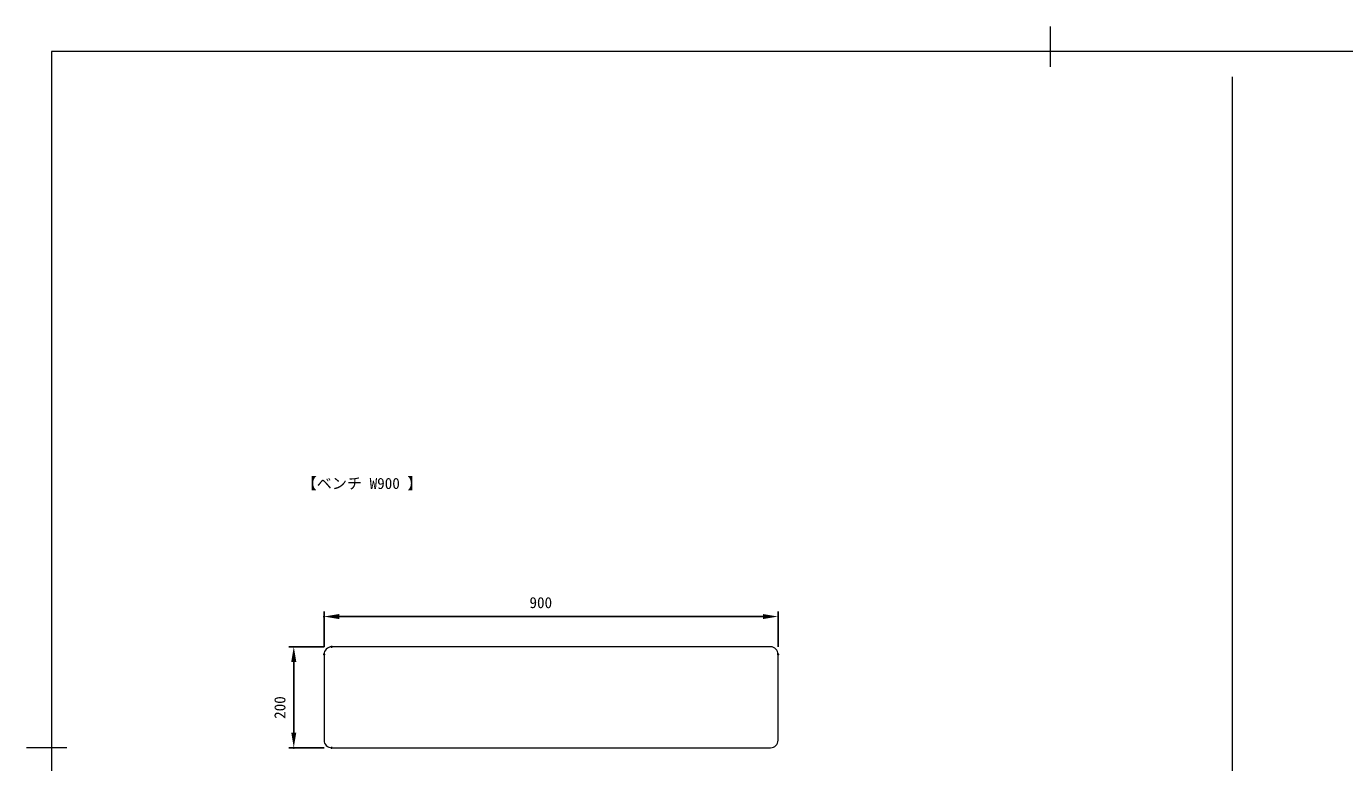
# Model space of a CAD drawing. Units: millimetres on the paper. Extents: x -203 to 203, y -143 to 143.
# Drawn here: x -203 to 58.3, y -3 to 143 of the extents above; entities that cross this region are included whole.
import ezdxf
from ezdxf.enums import TextEntityAlignment as Align

# ---------------------------------------------------------------- set-up
doc = ezdxf.new("R2010")
doc.units = ezdxf.units.MM
doc.header["$PDMODE"] = 32
doc.header["$PDSIZE"] = 0.2
for name, color, linetype, lineweight in [('0-1_DIMENSION_LINES$03_LINES', 7, 'Continuous', 18), ('0-2_DIMENSION_LINES$02_DIMENSI', 7, 'Continuous', 25), ('0-6_図面_FORMAT$01_WAKU$OUT_LINE', 6, 'Continuous', 18)]:
    doc.layers.add(name, color=color, linetype=linetype, lineweight=lineweight)
doc.layers.add('0-3_DEFPOINTS', color=7, linetype='Continuous')
doc.styles.add('ＭＳ ゴシック', font='')
doc.styles.get('ＭＳ ゴシック').set_extended_font_data('MS Gothic')

# ---------------------------------------------------------------- blocks, each defined once
blk = doc.blocks.new('D13')
at = {"layer": '0-2_DIMENSION_LINES$02_DIMENSI'}
for p, q in [((1296, 470), (1289, 470)), ((1290, 467), (1290, 453)), ((1296, 450), (1289, 450))]:
    blk.add_line(p, q, dxfattribs=at)
for points in [[(1290.5, 467), (1289.5, 467), (1290, 470)], [(1289.5, 453), (1290.5, 453), (1290, 450)]]:
    blk.add_solid(points, dxfattribs=at)
at = {"layer": '0-3_DEFPOINTS'}
for p in [(1297.5, 470), (1290, 450), (1297.5, 450)]:
    blk.add_point(p, dxfattribs=at)
at = {"layer": '0-2_DIMENSION_LINES$02_DIMENSI', "style": 'ＭＳ ゴシック'}
blk.add_text('200', height=2.199, rotation=90, dxfattribs=at).set_placement((1289, 455.714), align=Align.BOTTOM_LEFT)
blk = doc.blocks.new('D14')
at = {"layer": '0-2_DIMENSION_LINES$02_DIMENSI'}
for p, q in [((1296, 470), (1296, 477)), ((1383, 476), (1299, 476)), ((1386, 470), (1386, 477))]:
    blk.add_line(p, q, dxfattribs=at)
for points in [[(1299, 476.5), (1299, 475.5), (1296, 476)], [(1383, 475.5), (1383, 476.5), (1386, 476)]]:
    blk.add_solid(points, dxfattribs=at)
at = {"layer": '0-3_DEFPOINTS'}
for p in [(1296, 476), (1296, 468.5), (1386, 468.5)]:
    blk.add_point(p, dxfattribs=at)
at = {"layer": '0-2_DIMENSION_LINES$02_DIMENSI', "style": 'ＭＳ ゴシック'}
blk.add_text('900', height=2.199, dxfattribs=at).set_placement((1336.714, 477), align=Align.BOTTOM_LEFT)

msp = doc.modelspace()

# ---------------------------------------------------------------- linework, layer by layer
at = {"layer": '0-1_DIMENSION_LINES$03_LINES'}
for p, q in [((36, 133), (36, -109)), ((-144, 18.5), (-144, 1.5)), ((-55.5, 20), (-142.5, 20)), ((-54, 1.5), (-54, 18.5)), ((-142.5, 0), (-55.5, 0))]:
    msp.add_line(p, q, dxfattribs=at)
for centre, start, end in [((-142.5, 18.5), 90, 180), ((-55.5, 18.5), 0, 90), ((-142.5, 1.5), 180, 270), ((-55.5, 1.5), 270, 0)]:
    msp.add_arc(centre, 1.5, start, end, dxfattribs=at)
at = {"layer": '0-6_図面_FORMAT$01_WAKU$OUT_LINE'}
for p, q in [((0, 135), (0, 143)), ((-195, 0), (-203, 0))]:
    msp.add_line(p, q, dxfattribs=at)
msp.add_lwpolyline([(-198, -138), (198, -138), (198, 138), (-198, 138)], close=True, dxfattribs=at)

# ---------------------------------------------------------------- block references
at = {"layer": '0-2_DIMENSION_LINES$02_DIMENSI'}
for name in ['D14', 'D13']:
    msp.add_blockref(name, (-1440, -450), dxfattribs=at)

# ---------------------------------------------------------------- texts
at = {"layer": '0-2_DIMENSION_LINES$02_DIMENSI', "style": 'ＭＳ ゴシック'}
msp.add_text('【ベンチ W900 】', height=2.199, dxfattribs=at).set_placement((-148.459, 50.636), align=Align.BOTTOM_LEFT)

doc.saveas('drawing.dxf')
